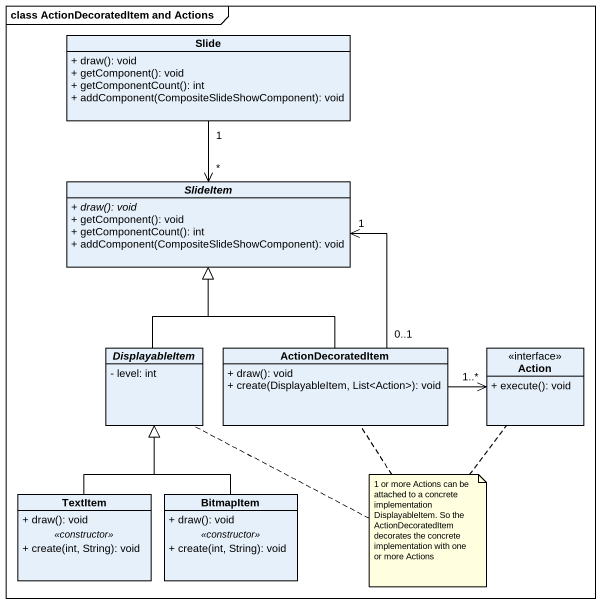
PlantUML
@startuml
mainframe class ActionDecoratedItem and Actions
hide circle
hide empty members
skinparam classAttributeIconSize 0
class Slide {
  + draw(): void
  + getComponent(): void
  + getComponentCount(): int
  + addComponent(CompositeSlideShowComponent): void
}
abstract class SlideItem {
  {abstract} + draw(): void
  + getComponent(): void
  + getComponentCount(): int
  + addComponent(CompositeSlideShowComponent): void
}
abstract class DisplayableItem {
  - level: int
}
class ActionDecoratedItem {
  + draw(): void
  + create(DisplayableItem, List<Action>): void
}
class "Action" as Action_ <<interface>> {
  + execute(): void
}
class TextItem {
  + draw(): void
  .. <<constructor>> ..
  + create(int, String): void
}
class BitmapItem {
  + draw(): void
  .. <<constructor>> ..
  + create(int, String): void
}
Slide "1" --> "*" SlideItem
DisplayableItem -up-|> SlideItem
ActionDecoratedItem -up-|> SlideItem
ActionDecoratedItem "0..1" -up-> "1" SlideItem
ActionDecoratedItem -right-> "1..*" Action_
TextItem -up-|> DisplayableItem
BitmapItem -up-|> DisplayableItem
note as N1
  1 or more Actions can be attached to a concrete implementation DisplayableItem. So the ActionDecoratedItem decorates the concrete implementation with one or more Actions
end note
N1 .. DisplayableItem
N1 .. ActionDecoratedItem
N1 .. Action_
@enduml
